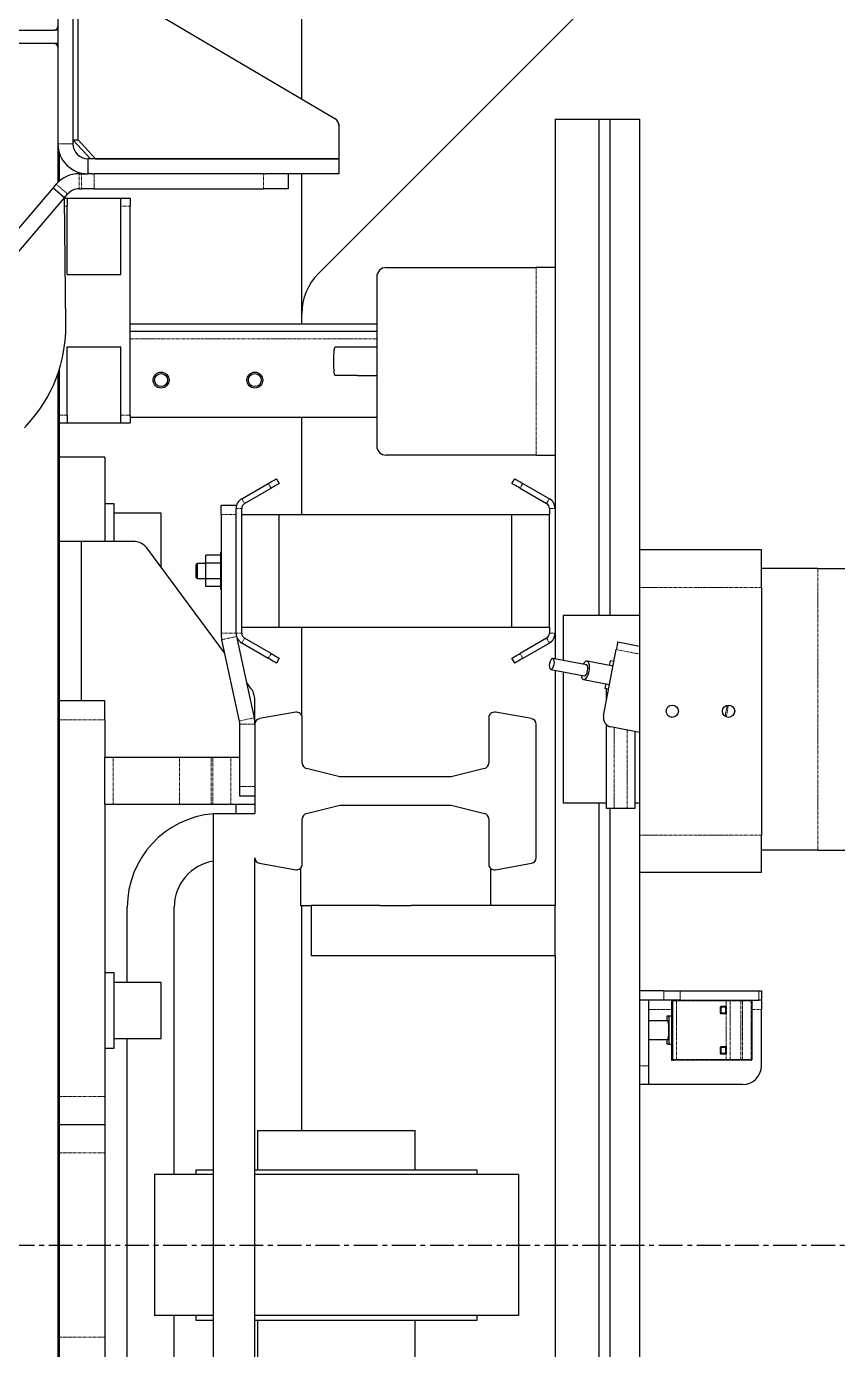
# Model space of a CAD drawing. Header units: millimetres. Extents: x -18594 to 273470, y -238787 to 48452.
# Drawn here: x 34619 to 35052, y -234444 to -233738 of the extents above; entities that cross this region are included whole.
import ezdxf

# ---------------------------------------------------------------- set-up
doc = ezdxf.new("R2010")
doc.units = ezdxf.units.MM
doc.linetypes.add('Xref AGV layout$0$CENTERX2', pattern=[20.32, 12.7, -2.54, 2.54, -2.54])
doc.linetypes.add('Xref AGV layout$0$PHANTOM', pattern=[2.5, 1.25, -0.25, 0.25, -0.25, 0.25, -0.25])
doc.layers.add('AM_BOR', color=4, linetype='Continuous', lineweight=25)

# ---------------------------------------------------------------- blocks, each defined once
blk = doc.blocks.new('Xref AGV layout$0$A$C343F789C')
at = {"color": 7, "linetype": 'Continuous', "lineweight": 25}
for p, q in [((3101.52, 679.52), (3101.52, 1612.24)), ((3102.2, 681.58), (3102.2, 1610.19)), ((2807.93, 913.3), (2807.93, 1381.38)), ((2813.76, 910.38), (2813.76, 1381.38)), ((3019.17, 1375.88), (3019.17, 915.88)), ((2792.17, 947.38), (2792.17, 1356.38)), ((2997.17, 1352.29), (2997.17, 939.48)), ((3040.17, 1325.88), (3040.17, 1183.38)), ((2837.17, 991.48), (2837.17, 1300.28)), ((3065.17, 1255.88), (3065.17, 1035.88)), ((2911.67, 1206.88), (2911.67, 1185.88)), ((2995.67, 1185.88), (2995.67, 1206.88)), ((3077.17, 1195.01), (3077.17, 1210.01)), ((3077.17, 1096.76), (3077.17, 1195.01)), ((2878.67, 1185.88), (2878.67, 1183.38)), ((2997.17, 1185.88), (2878.67, 1185.88)), ((3028.67, 1185.88), (3019.17, 1185.88)), ((3028.67, 1183.38), (3028.67, 1185.88)), ((2856.67, 1108.38), (2856.67, 1183.38)), ((2856.67, 1183.38), (2997.17, 1183.38)), ((3019.17, 1183.38), (3050.67, 1183.38)), ((3050.67, 1108.38), (3050.67, 1183.38)), ((2856.67, 1108.38), (2997.17, 1108.38)), ((2878.67, 1108.38), (2878.67, 1105.88)), ((3019.17, 1108.38), (3050.67, 1108.38)), ((3028.67, 1105.88), (3028.67, 1108.38)), ((3040.17, 1108.38), (3040.17, 965.88)), ((2997.17, 1105.88), (2878.67, 1105.88)), ((2911.67, 1105.88), (2911.67, 1084.88)), ((2995.67, 1084.88), (2995.67, 1105.88)), ((3028.67, 1105.88), (3019.17, 1105.88)), ((3077.17, 1081.76), (3077.17, 1096.76)), ((2995.67, 1084.88), (2911.67, 1084.88)), ((2972.17, 1084.88), (2972.17, 964.88)), ((3077.17, 1081.76), (3101.52, 1081.76)), ((3077.17, 1066.76), (3077.17, 1081.76)), ((3077.17, 910.88), (3077.17, 1066.76)), ((2737.17, 1060.38), (2787.17, 1060.38)), ((2787.17, 1060.38), (2792.17, 1060.38)), ((2787.17, 1060.38), (2787.17, 1050.38)), ((2727.17, 1050.38), (2727.17, 1020.38)), ((2732.36, 1015.68), (2732.36, 1047.08)), ((2732.66, 1047.38), (2737.34, 1047.38)), ((2737.34, 1047.38), (2738.47, 1047.38)), ((2738.47, 1047.38), (2743.67, 1047.38)), ((2743.67, 1047.38), (2745.89, 1047.38)), ((2745.89, 1047.38), (2772.36, 1047.38)), ((2746.35, 1043.89), (2748.36, 1043.89)), ((2748.36, 1043.89), (2748.48, 1043.91)), ((2772.36, 1047.38), (2774.06, 1047.38)), ((2774.06, 1047.38), (2774.42, 1047.38)), ((2774.36, 1047.08), (2774.36, 1015.68)), ((2774.42, 1047.38), (2774.79, 1047.38)), ((2775.09, 1015.68), (2775.09, 1047.08)), ((2787.17, 1050.38), (2787.17, 1015.38)), ((2746.05, 1043.61), (2746.05, 1040.66)), ((2748.36, 1040.37), (2746.35, 1040.37)), ((2748.48, 1040.36), (2748.36, 1040.37)), ((2748.66, 1043.59), (2748.66, 1040.67)), ((2774.66, 1040.58), (2774.36, 1040.88)), ((2774.66, 1040.58), (2774.66, 1036.18)), ((2776.48, 1038.88), (2775.09, 1038.88)), ((2776.48, 1023.88), (2776.48, 1038.88)), ((2776.48, 1038.88), (2777.52, 1038.88)), ((2777.52, 1036.38), (2777.52, 1038.88)), ((3077.17, 1040.88), (3072.17, 1040.88)), ((3072.17, 1040.88), (3072.17, 1020.88)), ((3483.67, 1039.46), (3098.64, 587.68)), ((2774.36, 1035.88), (2774.66, 1036.18)), ((2787.17, 1036.38), (2777, 1036.38)), ((3072.17, 1035.88), (3047.17, 1035.88)), ((3047.17, 1035.88), (3047.17, 1020.88)), ((3489.76, 1034.27), (3104.73, 582.49)), ((2774.66, 1026.58), (2774.36, 1026.88)), ((2774.66, 1026.58), (2774.66, 1022.18)), ((2775.09, 1023.88), (2776.48, 1023.88)), ((2776.48, 1023.88), (2777.52, 1023.88)), ((2777, 1026.38), (2787.17, 1026.38)), ((2777.52, 1023.88), (2777.52, 1026.38)), ((2727.17, 1015.38), (2727.17, 1020.38)), ((2746.05, 1022.11), (2746.05, 1019.16)), ((2746.35, 1022.39), (2748.36, 1022.39)), ((2748.36, 1018.87), (2746.35, 1018.87)), ((2748.36, 1022.39), (2748.48, 1022.41)), ((2748.48, 1018.86), (2748.36, 1018.87)), ((2748.66, 1022.09), (2748.66, 1019.17)), ((2774.36, 1021.88), (2774.66, 1022.18)), ((3047.17, 1020.88), (3047.17, 1005.88)), ((3072.17, 1020.88), (3072.17, 1000.88)), ((2727.17, 1010.38), (2727.17, 1015.38)), ((2727.17, 1015.38), (2728.51, 1015.38)), ((2728.51, 1010.38), (2727.17, 1010.38)), ((2770.47, 1015.38), (2728.51, 1015.38)), ((2770.47, 1010.38), (2728.51, 1010.38)), ((2770.47, 1015.38), (2779.13, 1015.38)), ((2779.13, 1010.38), (2770.47, 1010.38)), ((2779.13, 1015.38), (2792.17, 1015.38)), ((2779.13, 1010.38), (2792.17, 1010.38)), ((2787.17, 1015.38), (2792.17, 1015.38)), ((3047.17, 1005.88), (3072.17, 1005.88)), ((3065.17, 1005.88), (3065.17, 965.88)), ((3072.17, 1000.88), (3077.17, 1000.88)), ((2837.17, 991.48), (2837.17, 964.88)), ((2967.17, 991.48), (2837.17, 991.48)), ((2967.17, 964.88), (2967.17, 991.48)), ((2837.17, 964.88), (2913.77, 964.88)), ((2837.17, 839.53), (2837.17, 964.88)), ((2871.47, 964.88), (2871.47, 945.12)), ((2930.56, 964.88), (2913.77, 964.88)), ((2930.56, 964.88), (2967.17, 964.88)), ((2972.87, 964.88), (2967.17, 964.88)), ((2972.87, 945.12), (2972.87, 964.88)), ((2727.17, 947.38), (2792.17, 947.38)), ((2727.17, 947.38), (2727.17, 927.38)), ((2792.17, 927.38), (2792.17, 947.38)), ((2868.95, 945.84), (2849.65, 942.43)), ((2994.69, 942.43), (2975.39, 945.84)), ((2847.17, 939.48), (2847.17, 868.29)), ((2872.47, 918.75), (2872.47, 942.88)), ((2971.87, 942.88), (2971.87, 918.75)), ((2697.17, 935.38), (357.17, 935.38)), ((2697.17, 935.38), (2727.17, 935.38)), ((2727.17, 795.38), (2727.17, 927.38)), ((2792.17, 795.38), (2792.17, 927.38)), ((2792.17, 910.38), (2794.67, 910.38)), ((2794.67, 872.14), (2794.67, 913.3)), ((2794.67, 913.3), (2798.67, 913.3)), ((2798.67, 913.3), (2805.67, 913.3)), ((2805.67, 913.3), (2809.67, 913.3)), ((2809.67, 913.3), (2809.67, 868.59)), ((2809.67, 910.38), (2832.78, 910.38)), ((2832.78, 840.37), (2832.78, 910.38)), ((2892.47, 911.38), (2874.74, 915.84)), ((2951.87, 911.38), (2892.47, 911.38)), ((2969.6, 915.84), (2951.87, 911.38)), ((3019.17, 915.88), (2997.17, 915.88)), ((2997.17, 868.29), (2997.17, 915.88)), ((3010.05, 910.88), (2997.17, 910.88)), ((3007.17, 915.88), (3007.17, 910.88)), ((3019.59, 910.88), (3010.05, 910.88)), ((3020.44, 910.88), (3019.59, 910.88)), ((3037.3, 910.88), (3020.44, 910.88)), ((3072.72, 910.88), (3037.3, 910.88)), ((3077.17, 910.88), (3072.72, 910.88)), ((3077.17, 910.88), (3077.17, 885.88)), ((2997.17, 906.56), (3005.17, 906.56)), ((3005.17, 906.56), (3005.17, 901.56)), ((2874.74, 891.93), (2892.47, 896.38)), ((2892.47, 896.38), (2951.87, 896.38)), ((2951.87, 896.38), (2969.6, 891.93)), ((3005.17, 901.56), (3005.17, 868.29)), ((2872.47, 864.88), (2872.47, 889.02)), ((2971.87, 889.02), (2971.87, 864.88)), ((3010.05, 885.88), (3005.17, 885.88)), ((3019.59, 885.88), (3010.05, 885.88)), ((3020.44, 885.88), (3019.59, 885.88)), ((3037.3, 885.88), (3020.44, 885.88)), ((3072.72, 885.88), (3037.3, 885.88)), ((3077.17, 885.88), (3072.72, 885.88)), ((3077.17, 865.88), (3077.17, 885.88)), ((2792.17, 872.62), (2807.36, 869.7)), ((2997.17, 868.29), (2997.17, 855.33)), ((2741.5, 862.11), (2741.46, 861.88)), ((2811.33, 863.84), (2804.54, 828.49)), ((2849.65, 865.33), (2868.95, 861.93)), ((2972.17, 863.57), (2972.17, 816.56)), ((2975.39, 861.93), (2994.69, 865.33)), ((3006.98, 821.54), (2997.54, 864.88)), ((3005.35, 866.58), (3014.8, 823.25)), ((3077.17, 865.88), (3077.17, 855.88)), ((2809.67, 855.19), (2809.67, 849.4)), ((3077.17, 855.88), (3101.52, 855.88)), ((3089.67, 770.88), (3089.67, 855.88)), ((2821.98, 844.49), (2808.12, 847.15)), ((2808.59, 849.6), (2810.65, 849.21)), ((2810.17, 846.75), (2810.65, 849.21)), ((2999.13, 849.39), (3001.66, 845.96)), ((2839.43, 839.09), (2821.6, 842.52)), ((2805.76, 834.87), (2807.82, 834.48)), ((2806.23, 837.33), (2820.09, 834.67)), ((2807.82, 834.48), (2808.29, 836.93)), ((2820.47, 836.63), (2838.3, 833.2)), ((2832.78, 810.38), (2832.78, 834.26)), ((2837.17, 819.83), (2837.17, 833.42)), ((2840.17, 825.03), (2854.34, 833.21)), ((2858.67, 835.71), (2860.17, 833.11)), ((2984.17, 833.11), (2985.67, 835.71)), ((2990, 833.21), (3004.17, 825.03)), ((2792.17, 826.79), (2803.78, 824.56)), ((2841.67, 822.43), (2855.84, 830.61)), ((2988.5, 830.61), (3002.67, 822.43)), ((3013.28, 830.23), (3054.13, 774.94)), ((2837.17, 753.29), (2837.17, 819.83)), ((2840.17, 816.56), (2840.17, 819.83)), ((3004.17, 819.83), (3004.17, 753.29)), ((3007.17, 819.83), (3007.17, 753.29)), ((3015.17, 756.56), (3015.17, 819.84)), ((2860.17, 816.56), (2840.17, 816.56)), ((2840.17, 816.56), (2840.17, 756.56)), ((2860.17, 816.56), (2860.17, 756.56)), ((2984.17, 816.56), (2860.17, 816.56)), ((2984.17, 816.56), (2984.17, 756.56)), ((3004.17, 816.56), (2984.17, 816.56)), ((3004.17, 816.56), (3004.17, 756.56)), ((2792.17, 810.38), (2832.78, 810.38)), ((2807.93, 545.88), (2807.93, 810.38)), ((2813.76, 545.88), (2813.76, 810.38)), ((2727.17, 795.38), (2727.17, 775.38)), ((2792.17, 775.38), (2792.17, 795.38)), ((3015.37, 796.56), (3015.17, 796.56)), ((3015.37, 796.56), (3015.37, 786.56)), ((3015.37, 794.88), (3023.37, 794.88)), ((3015.37, 790.72), (3023.37, 790.72)), ((3023.37, 794.88), (3023.37, 790.72)), ((3023.37, 790.72), (3023.37, 782.4)), ((3027.82, 790.56), (3023.37, 790.56)), ((3028.37, 790.01), (3027.82, 790.56)), ((3027.82, 790.56), (3027.82, 786.56)), ((3028.37, 790.01), (3028.37, 786.56)), ((2697.17, 785.38), (357.17, 785.38)), ((2697.17, 785.38), (2727.17, 785.38)), ((3015.37, 786.56), (3015.37, 776.56)), ((3027.82, 786.56), (3027.82, 782.56)), ((3027.82, 782.56), (3028.37, 783.11)), ((3028.37, 786.56), (3028.37, 783.11)), ((3047.17, 784.36), (3047.17, 770.88)), ((3015.17, 776.56), (3015.37, 776.56)), ((3015.37, 782.4), (3023.37, 782.4)), ((3015.37, 778.25), (3023.37, 778.25)), ((3023.37, 782.56), (3027.82, 782.56)), ((3023.37, 782.4), (3023.37, 778.25)), ((2727.17, 775.38), (2792.17, 775.38)), ((2792.17, 545.88), (2792.17, 775.38)), ((3047.17, 770.88), (3047.17, 755.88)), ((3062.17, 770.88), (3089.67, 770.88)), ((3072.17, 770.88), (3072.17, 750.88)), ((3077.17, 725.88), (3077.17, 770.88)), ((3089.67, 770.88), (3101.52, 770.88)), ((2860.17, 756.56), (2840.17, 756.56)), ((2840.17, 753.29), (2840.17, 756.56)), ((2984.17, 756.56), (2860.17, 756.56)), ((2972.17, 756.56), (2972.17, 704.88)), ((3004.17, 756.56), (2984.17, 756.56)), ((3015.17, 756.56), (3015.17, 751.56)), ((3047.17, 755.88), (3072.17, 755.88)), ((2837.17, 545.88), (2837.17, 753.29)), ((2854.34, 739.92), (2840.17, 748.1)), ((2855.84, 742.51), (2841.67, 750.7)), ((3002.67, 750.7), (2988.5, 742.51)), ((3004.17, 748.1), (2990, 739.92)), ((3007.17, 751.56), (3007.17, 753.29)), ((3015.17, 751.56), (3007.17, 751.56)), ((3072.17, 750.88), (3077.17, 750.88)), ((2860.17, 740.01), (2858.67, 737.42)), ((2985.67, 737.42), (2984.17, 740.01)), ((2847.17, 724.88), (2837.17, 724.88)), ((2847.17, 724.88), (2927.17, 724.88)), ((2932.17, 629.88), (2932.17, 719.88)), ((3077.17, 725.88), (3101.52, 725.88)), ((3063.67, 707.88), (3068.67, 707.88)), ((3063.67, 703.58), (3063.67, 707.88)), ((3068.67, 707.88), (3068.67, 703.58)), ((3068.67, 707.88), (3097.17, 707.88)), ((3097.17, 707.88), (3101.52, 707.88)), ((3097.17, 703.58), (3097.17, 707.88)), ((3117.33, 707.38), (3116.26, 706.12)), ((3119.97, 710.32), (3117.33, 707.38)), ((2932.17, 704.88), (3063.67, 704.88)), ((3063.67, 703.58), (3063.67, 592.18)), ((3068.67, 703.58), (3068.67, 667.09)), ((3097.17, 703.58), (3097.17, 667.09)), ((2942.47, 682.38), (2932.17, 682.38)), ((2942.47, 682.38), (2954.42, 682.38)), ((2932.17, 667.38), (2942.47, 667.38)), ((2942.47, 667.38), (2954.42, 667.38)), ((3097.17, 667.09), (3068.67, 667.09)), ((3063.67, 658.88), (2932.17, 658.88)), ((3063.67, 654.88), (2932.17, 654.88)), ((2972.17, 654.88), (2972.17, 574.88)), ((3097.88, 655.02), (3098.64, 587.68)), ((2823.63, 488.42), (2963.38, 628.17)), ((3097.17, 628.67), (3068.67, 628.67)), ((3068.67, 628.67), (3068.67, 592.18)), ((3097.17, 628.67), (3097.17, 592.18)), ((2837.17, 624.88), (2847.17, 624.88)), ((2927.17, 624.88), (2847.17, 624.88)), ((3063.67, 587.88), (3063.67, 592.18)), ((3068.67, 587.88), (3063.67, 587.88)), ((3068.67, 592.18), (3068.67, 587.88)), ((3097.17, 587.88), (3068.67, 587.88)), ((3098.64, 587.68), (3096.95, 585.69)), ((3097.17, 587.88), (3097.17, 592.18)), ((3098.64, 587.88), (3097.17, 587.88)), ((3098.64, 587.68), (3104.73, 582.49)), ((2979.4, 574.88), (2979.4, 582.88)), ((2979.4, 582.88), (2992.56, 582.88)), ((3082.79, 582.88), (2992.56, 582.88)), ((3082.79, 582.88), (3089.64, 582.88)), ((3090.86, 582.88), (3089.64, 582.88)), ((3101.52, 563.4), (3101.52, 578.95)), ((3102.2, 507.38), (3102.2, 579.6)), ((3104.73, 582.49), (3103.04, 580.5)), ((2952.17, 574.88), (2952.17, 566.88)), ((2952.17, 574.88), (2991.72, 574.88)), ((2992.56, 574.88), (2991.72, 574.88)), ((2992.56, 574.88), (3082.79, 574.88)), ((3083.65, 574.88), (3082.79, 574.88)), ((3083.65, 574.88), (3086.17, 574.88)), ((3089.64, 574.88), (3086.17, 574.88)), ((3086.17, 566.88), (3086.17, 574.88)), ((3090.86, 574.88), (3089.64, 574.88)), ((2952.17, 566.88), (3086.17, 566.88)), ((2952.17, 566.88), (2952.17, 549.83)), ((3082.04, 566.88), (2952.17, 566.88)), ((3091.43, 556.88), (3082.04, 566.88)), ((3084.77, 566.88), (3094.17, 556.88)), ((3094.17, 474.88), (3094.17, 558.88)), ((3102.17, 474.88), (3102.17, 558.88)), ((3094.17, 556.88), (3091.43, 556.88)), ((3091.43, 556.88), (3091.43, 474.88)), ((2807.93, 545.88), (2792.17, 545.88)), ((2813.76, 545.88), (2807.93, 545.88)), ((2837.17, 545.88), (2813.76, 545.88)), ((3073.11, 475.51), (2954.59, 545.45)), ((2972.17, 535.08), (2972.17, 474.88)), ((3102.19, 497.92), (3102.19, 505.88)), ((3104.17, 505.38), (3103.49, 505.38)), ((3104.17, 505.38), (3451.83, 505.38)), ((3103.44, 498.38), (3104.14, 498.38)), ((3449.47, 498.38), (3104.14, 498.38))]:
    blk.add_line(p, q, dxfattribs=at)
at = {"color": 8, "linetype": 'Xref AGV layout$0$PHANTOM', "lineweight": 18}
for p, q in [((3077.17, 1195.01), (3101.52, 1195.01)), ((3077.17, 1096.76), (3101.52, 1096.76)), ((3077.17, 1066.76), (3101.52, 1066.76)), ((2732.55, 1047.08), (2732.36, 1047.08)), ((2732.55, 1047.08), (2732.55, 1015.68)), ((2737.23, 1047.08), (2732.55, 1047.08)), ((2738.22, 1047.08), (2737.23, 1047.08)), ((2737.23, 1015.68), (2737.23, 1047.08)), ((2738.22, 1047.08), (2738.22, 1015.68)), ((2743.88, 1047.08), (2738.22, 1047.08)), ((2743.88, 1015.68), (2743.88, 1047.08)), ((2745.89, 1047.08), (2743.88, 1047.08)), ((2745.89, 1047.38), (2745.89, 1047.08)), ((2745.89, 1047.08), (2745.89, 1043.99)), ((2772.36, 1047.08), (2745.89, 1047.08)), ((2746.35, 1044.21), (2748.48, 1044.21)), ((2746.35, 1043.91), (2746.35, 1044.21)), ((2748.48, 1043.91), (2746.35, 1043.91)), ((2746.35, 1043.91), (2746.35, 1043.89)), ((2748.48, 1043.91), (2748.48, 1044.21)), ((2772.36, 1047.38), (2772.36, 1047.08)), ((2772.36, 1015.68), (2772.36, 1047.08)), ((2774.36, 1047.08), (2772.36, 1047.08)), ((2774.68, 1047.08), (2774.36, 1047.08)), ((2774.68, 1047.08), (2774.68, 1015.68)), ((2775.09, 1047.08), (2774.68, 1047.08)), ((2787.17, 1050.38), (2792.17, 1050.38)), ((2745.77, 1040.66), (2745.77, 1043.61)), ((2745.77, 1043.61), (2746.05, 1043.61)), ((2745.77, 1040.66), (2746.05, 1040.66)), ((2745.89, 1040.28), (2745.89, 1022.49)), ((2746.35, 1040.37), (2746.35, 1040.36)), ((2746.35, 1040.06), (2746.35, 1040.36)), ((2746.35, 1040.36), (2748.48, 1040.36)), ((2748.48, 1040.06), (2746.35, 1040.06)), ((2748.48, 1040.06), (2748.48, 1040.36)), ((2748.79, 1043.61), (2748.66, 1043.59)), ((2748.66, 1040.67), (2748.79, 1040.66)), ((2748.79, 1040.66), (2748.79, 1043.61)), ((2748.79, 1043.61), (2749.09, 1043.61)), ((2748.79, 1040.66), (2749.09, 1040.66)), ((2749.09, 1043.61), (2749.09, 1040.66)), ((2746.35, 1022.71), (2748.48, 1022.71)), ((2746.35, 1022.41), (2746.35, 1022.71)), ((2748.48, 1022.41), (2748.48, 1022.71)), ((2732.36, 1020.38), (2727.17, 1020.38)), ((2732.36, 1015.68), (2732.55, 1015.68)), ((2732.55, 1015.68), (2737.23, 1015.68)), ((2737.23, 1015.68), (2738.22, 1015.68)), ((2738.22, 1015.68), (2743.88, 1015.68)), ((2743.88, 1015.68), (2745.89, 1015.68)), ((2745.77, 1019.16), (2745.77, 1022.11)), ((2745.77, 1022.11), (2746.05, 1022.11)), ((2745.77, 1019.16), (2746.05, 1019.16)), ((2745.89, 1018.78), (2745.89, 1015.68)), ((2745.89, 1015.68), (2745.89, 1015.38)), ((2745.89, 1015.68), (2772.36, 1015.68)), ((2748.48, 1022.41), (2746.35, 1022.41)), ((2746.35, 1022.41), (2746.35, 1022.39)), ((2746.35, 1018.87), (2746.35, 1018.86)), ((2746.35, 1018.56), (2746.35, 1018.86)), ((2746.35, 1018.86), (2748.48, 1018.86)), ((2748.48, 1018.56), (2746.35, 1018.56)), ((2748.48, 1018.56), (2748.48, 1018.86)), ((2748.79, 1022.11), (2748.66, 1022.09)), ((2748.66, 1019.17), (2748.79, 1019.16)), ((2748.79, 1019.16), (2748.79, 1022.11)), ((2748.79, 1022.11), (2749.09, 1022.11)), ((2748.79, 1019.16), (2749.09, 1019.16)), ((2749.09, 1022.11), (2749.09, 1019.16)), ((2772.36, 1015.68), (2774.36, 1015.68)), ((2772.36, 1015.68), (2772.36, 1015.38)), ((2774.36, 1015.68), (2774.68, 1015.68)), ((2774.68, 1015.68), (2775.09, 1015.68)), ((2787.17, 1020.38), (2775.09, 1020.38)), ((2728.51, 1015.38), (2728.51, 1010.38)), ((2770.47, 1010.38), (2770.47, 1015.38)), ((2779.13, 1015.38), (2779.13, 1010.38)), ((2697.17, 785.38), (2697.17, 935.38)), ((2727.17, 927.38), (2792.17, 927.38)), ((2798.67, 913.3), (2798.67, 871.37)), ((2805.67, 870.02), (2805.67, 913.3)), ((3010.05, 910.88), (3010.05, 885.88)), ((3019.59, 910.88), (3019.59, 885.88)), ((3020.44, 910.88), (3020.44, 885.88)), ((3037.3, 910.88), (3037.3, 885.88)), ((3072.72, 910.88), (3072.72, 885.88)), ((3005.17, 901.56), (2997.17, 901.56)), ((3005.17, 868.29), (2997.17, 868.29)), ((2741.74, 862.8), (2741.43, 861.15)), ((2744.74, 858.13), (2745.94, 864.37)), ((2746.56, 864.03), (2745.44, 858.23)), ((2776.38, 864.15), (2774.11, 864.58)), ((2997.54, 864.88), (3005.35, 866.58)), ((3077.17, 865.88), (3101.52, 865.88)), ((2855.84, 830.61), (2854.34, 833.21)), ((2990, 833.21), (2988.5, 830.61)), ((2792.17, 830.87), (2804.54, 828.49)), ((2840.17, 819.83), (2837.17, 819.83)), ((2841.67, 822.43), (2840.17, 825.03)), ((3002.67, 822.43), (3004.17, 825.03)), ((3004.17, 819.83), (3007.17, 819.83)), ((3006.98, 821.54), (3014.8, 823.25)), ((3007.17, 819.84), (3015.17, 819.84)), ((2727.17, 795.38), (2792.17, 795.38)), ((3007.17, 756.56), (3015.17, 756.56)), ((2840.17, 753.29), (2837.17, 753.29)), ((2841.67, 750.7), (2840.17, 748.1)), ((3002.67, 750.7), (3004.17, 748.1)), ((3004.17, 753.29), (3007.17, 753.29)), ((2854.34, 739.92), (2855.84, 742.51)), ((2988.5, 742.51), (2990, 739.92)), ((2847.17, 624.88), (2847.17, 724.88)), ((3068.67, 703.58), (3063.67, 703.58)), ((3101.52, 703.58), (3097.17, 703.58)), ((3063.67, 662.88), (2932.17, 662.88)), ((3063.67, 592.18), (3068.67, 592.18)), ((3096.95, 585.69), (3103.04, 580.5)), ((3097.17, 592.18), (3098.59, 592.18)), ((2992.56, 582.88), (2992.56, 574.88)), ((3082.79, 574.88), (3082.79, 582.88)), ((3089.64, 582.88), (3089.64, 574.88)), ((3090.86, 582.88), (3090.86, 574.88)), ((3094.17, 558.88), (3102.17, 558.88)), ((3102.17, 507.38), (3102.2, 507.38))]:
    blk.add_line(p, q, dxfattribs=at)
at = {"color": 5, "linetype": 'Xref AGV layout$0$CENTERX2'}
blk.add_line((3879.17, 1145.93), (0, 1145.93), dxfattribs=at)
at = {"color": 8, "linetype": 'Xref AGV layout$0$PHANTOM', "lineweight": 18, "flags": 128}
for points in [[(2732.66, 1047.38), (2732.64, 1047.38), (2732.62, 1047.36), (2732.6, 1047.33), (2732.58, 1047.29), (2732.57, 1047.25), (2732.56, 1047.2), (2732.56, 1047.14), (2732.55, 1047.08)], [(2737.34, 1047.38), (2737.32, 1047.38), (2737.3, 1047.36), (2737.28, 1047.33), (2737.26, 1047.29), (2737.25, 1047.25), (2737.24, 1047.2), (2737.24, 1047.14), (2737.23, 1047.08)], [(2746.12, 1043.8), (2746.12, 1043.8), (2746.1, 1043.81), (2746.08, 1043.83), (2746.05, 1043.85), (2746.02, 1043.88), (2745.98, 1043.91), (2745.94, 1043.95), (2745.89, 1043.99)], [(2745.89, 1040.28), (2745.94, 1040.32), (2745.98, 1040.35), (2746.02, 1040.38), (2746.05, 1040.41), (2746.08, 1040.44), (2746.1, 1040.45), (2746.12, 1040.46), (2746.12, 1040.47)], [(2732.55, 1015.68), (2732.56, 1015.62), (2732.56, 1015.57), (2732.57, 1015.52), (2732.58, 1015.47), (2732.6, 1015.43), (2732.62, 1015.41), (2732.64, 1015.39), (2732.66, 1015.38)], [(2737.23, 1015.68), (2737.24, 1015.62), (2737.24, 1015.57), (2737.25, 1015.52), (2737.26, 1015.47), (2737.28, 1015.43), (2737.3, 1015.41), (2737.32, 1015.39), (2737.34, 1015.38)], [(2746.12, 1022.3), (2746.12, 1022.3), (2746.1, 1022.31), (2746.08, 1022.33), (2746.05, 1022.35), (2746.02, 1022.38), (2745.98, 1022.41), (2745.94, 1022.45), (2745.89, 1022.49)], [(2745.89, 1018.78), (2745.94, 1018.82), (2745.98, 1018.85), (2746.02, 1018.88), (2746.05, 1018.91), (2746.08, 1018.94), (2746.1, 1018.95), (2746.12, 1018.96), (2746.12, 1018.97)]]:
    blk.add_lwpolyline(points, dxfattribs=at)
at = {"color": 7, "linetype": 'Continuous', "lineweight": 25, "flags": 128}
for points in [[(2823.24, 842.21), (2823.13, 842.89), (2822.82, 843.75), (2822.37, 844.3), (2821.83, 844.5), (2821.23, 844.33), (2820.62, 843.81), (2820.03, 842.98), (2819.52, 841.89), (2819.12, 840.64), (2818.87, 839.3), (2818.77, 837.98), (2818.84, 836.78), (2819.08, 835.79), (2819.45, 835.08), (2819.95, 834.7), (2820.53, 834.69), (2821.14, 835.03), (2821.75, 835.72), (2822.11, 836.31)], [(2821.6, 842.52), (2821.38, 842.52), (2820.91, 842.25), (2820.45, 841.65), (2820.07, 840.81), (2819.8, 839.81), (2819.68, 838.79), (2819.72, 837.86), (2819.93, 837.14), (2820.26, 836.72), (2820.47, 836.63)], [(2840.1, 835.91), (2840.22, 836.93), (2840.18, 837.86), (2839.98, 838.58), (2839.64, 839.01), (2839.21, 839.09), (2838.74, 838.82), (2838.29, 838.22), (2837.9, 837.38), (2837.63, 836.38), (2837.52, 835.36), (2837.56, 834.43), (2837.76, 833.71), (2838.1, 833.29), (2838.52, 833.2), (2838.99, 833.48), (2839.45, 834.07), (2839.83, 834.92), (2840.1, 835.91)], [(2854.34, 833.21), (2855.18, 833.69), (2856, 834.16), (2856.74, 834.6), (2857.4, 834.97), (2857.94, 835.29), (2858.34, 835.52), (2858.58, 835.66), (2858.67, 835.71)], [(2860.17, 833.11), (2860.08, 833.06), (2859.84, 832.92), (2859.44, 832.69), (2858.9, 832.38), (2858.24, 832), (2857.5, 831.57), (2856.68, 831.1), (2855.84, 830.61)], [(2988.5, 830.61), (2987.65, 831.1), (2986.84, 831.57), (2986.09, 832), (2985.44, 832.38), (2984.9, 832.69), (2984.5, 832.92), (2984.25, 833.06), (2984.17, 833.11)], [(2985.67, 835.71), (2985.75, 835.66), (2986, 835.52), (2986.4, 835.29), (2986.94, 834.97), (2987.59, 834.6), (2988.34, 834.16), (2989.15, 833.69), (2990, 833.21)], [(2803.78, 824.56), (2803.79, 824.64), (2803.84, 824.86), (2803.91, 825.22), (2804, 825.71), (2804.12, 826.31), (2804.25, 826.99), (2804.39, 827.72), (2804.54, 828.49)], [(2855.84, 742.51), (2856.68, 742.03), (2857.5, 741.56), (2858.24, 741.13), (2858.9, 740.75), (2859.44, 740.44), (2859.84, 740.2), (2860.08, 740.06), (2860.17, 740.01)], [(2984.17, 740.01), (2984.25, 740.06), (2984.5, 740.2), (2984.9, 740.44), (2985.44, 740.75), (2986.09, 741.13), (2986.84, 741.56), (2987.65, 742.03), (2988.5, 742.51)], [(2858.67, 737.42), (2858.58, 737.46), (2858.34, 737.61), (2857.94, 737.84), (2857.4, 738.15), (2856.74, 738.53), (2856, 738.96), (2855.18, 739.43), (2854.34, 739.92)], [(2990, 739.92), (2989.15, 739.43), (2988.34, 738.96), (2987.59, 738.53), (2986.94, 738.15), (2986.4, 737.84), (2986, 737.61), (2985.75, 737.46), (2985.67, 737.42)], [(2954.42, 682.38), (2954.57, 682.19), (2954.71, 681.64), (2954.83, 680.75), (2954.93, 679.56), (2955.01, 678.14), (2955.06, 676.55), (2955.08, 674.88), (2955.06, 673.21), (2955.01, 671.63), (2954.93, 670.21), (2954.83, 669.02), (2954.71, 668.13), (2954.57, 667.57), (2954.42, 667.38)]]:
    blk.add_lwpolyline(points, dxfattribs=at)
at = {"color": 7, "linetype": 'Continuous', "lineweight": 25}
for centre, radius in [((2744.67, 861.38), 3.25), ((2774.67, 861.38), 3.25), ((2997.17, 684.88), 4.25), ((2997.17, 684.88), 3.45), ((3047.17, 684.88), 4.25), ((3047.17, 684.88), 3.45)]:
    blk.add_circle(centre, radius, dxfattribs=at)
for centre, radius, start, end in [((2737.17, 1050.38), 10, 90, 180), ((2732.66, 1047.08), 0.3, 90, 180), ((2774.06, 1047.08), 0.3, 0, 90), ((2774.79, 1047.08), 0.3, 0, 90), ((2790.61, 1032.68), 14.11, 164.77294, 185.26514), ((2790.61, 1030.09), 14.11, 174.73479, 195.22715), ((2732.66, 1015.68), 0.3, 180, 270), ((2774.06, 1015.68), 0.3, 270, 0), ((2774.79, 1015.68), 0.3, 270, 0), ((3015.17, 965.88), 50, 274.58857, 0), ((3015.17, 965.88), 25, 279.2069, 0), ((2869.47, 942.88), 3, 0, 100), ((2974.87, 942.88), 3, 80, 180), ((2850.17, 939.48), 3, 100, 180), ((2994.17, 939.48), 3, 0, 80), ((2875.47, 918.75), 3, 180, 255.9), ((2968.87, 918.75), 3, 284.1, 0), ((2875.47, 889.02), 3, 104.1, 180), ((2968.87, 889.02), 3, 0, 75.9), ((2806.42, 864.79), 5, 349.11915, 79.11915), ((2850.17, 868.29), 3, 180, 260), ((2994.17, 868.29), 3, 280, 0), ((3013.17, 868.29), 16, 180, 192.30054), ((3013.17, 868.29), 8, 180, 192.30054), ((2869.47, 864.88), 3, 260, 0), ((2974.87, 864.88), 3, 180, 280), ((3007.17, 855.33), 10, 180, 216.45565), ((2843.17, 819.83), 6, 120, 180), ((2843.17, 819.83), 3, 120, 180), ((3001.17, 819.83), 3, 0, 60), ((3001.17, 819.83), 6, 0, 60), ((2999.17, 819.84), 8, 0, 12.30054), ((2999.17, 819.84), 16, 0, 12.30054), ((3062.17, 780.88), 10, 216.45565, 270), ((2843.17, 753.29), 6, 180, 240), ((2843.17, 753.29), 3, 180, 240), ((3001.17, 753.29), 3, 300, 0), ((3001.17, 753.29), 6, 300, 0), ((2927.17, 719.88), 5, 0, 90), ((3175.15, 656.06), 77.28, 136.7015, 180.77008), ((2942.17, 649.38), 30, 315, 0), ((2927.17, 629.88), 5, 270, 0), ((3090.86, 590.88), 8, 270, 319.56076), ((3090.86, 590.88), 16, 270, 319.56076), ((3086.17, 558.88), 16, 0, 90), ((3086.17, 558.88), 8, 0, 90), ((2957.22, 549.77), 5.06, 179.34724, 238.57284), ((2957.17, 549.74), 5, 180, 222.2693), ((3103.49, 507.34), 1.95, 228.32675, 269.93559), ((3104.19, 507.37), 1.99, 179.57638, 269.57094), ((3104.15, 496.4), 1.99, 90.44366, 180.4344), ((3103.45, 496.43), 1.95, 90.06577, 130.04522)]:
    blk.add_arc(centre, radius, start, end, dxfattribs=at)
at = {"color": 8, "linetype": 'Xref AGV layout$0$PHANTOM', "lineweight": 18}
for centre, radius, start, end in [((2738.5, 1047.11), 0.279, 95.56445, 184.64158), ((2743.61, 1047.12), 0.266, 351.09004, 76.69108), ((2774.4, 1047.1), 0.285, 356.8893, 86.52387), ((2738.5, 1015.66), 0.279, 175.35926, 264.43471), ((2743.61, 1015.64), 0.266, 283.30975, 8.90913), ((2774.4, 1015.67), 0.285, 273.47697, 3.10986)]:
    blk.add_arc(centre, radius, start, end, dxfattribs=at)
for centre, major_axis, ratio, start_param, end_param in [((2746.35, 1043.61), (0, 0.6), 0.999848, 0, 0.880946), ((2746.35, 1043.61), (0, 0.3), 0.999543, 0, 0.880946), ((2748.48, 1043.61), (-0.606, -0.06), 0.984662, 3.044425, 4.612191), ((2748.48, 1043.61), (0.312, 0.031), 0.955574, 6.186018, 7.753784), ((2746.35, 1040.66), (0, -0.6), 0.999848, 5.40224, 6.283185), ((2746.35, 1040.66), (0, 0.3), 0.999543, 2.260647, 3.141593), ((2748.48, 1040.66), (-0.606, 0.06), 0.984662, 1.670994, 3.23876), ((2748.48, 1040.66), (0.312, -0.031), 0.955574, 4.812587, 6.380353), ((2746.35, 1022.11), (0, 0.6), 0.999848, 0, 0.880946), ((2748.48, 1022.11), (-0.606, -0.06), 0.984662, 3.044425, 4.612191), ((2746.35, 1019.16), (0, -0.6), 0.999848, 5.40224, 6.283185), ((2746.35, 1022.11), (0, 0.3), 0.999543, 0, 0.880946), ((2746.35, 1019.16), (0, 0.3), 0.999543, 2.260647, 3.141593), ((2748.48, 1022.11), (0.312, 0.031), 0.955574, 6.186018, 7.753784), ((2748.48, 1019.16), (-0.606, 0.06), 0.984662, 1.670994, 3.23876), ((2748.48, 1019.16), (0.312, -0.031), 0.955574, 4.812587, 6.380353)]:
    blk.add_ellipse(centre, major_axis=major_axis, ratio=ratio, start_param=start_param, end_param=end_param, dxfattribs=at)
at = {"color": 7, "linetype": 'Continuous', "lineweight": 25}
for centre, major_axis, ratio, start_param, end_param in [((2746.35, 1043.59), (0, 0.3), 0.999848, 0, 1.570796), ((2748.36, 1043.59), (-0.303, -0.03), 0.984662, 3.044425, 4.612191), ((2746.35, 1040.67), (0, -0.3), 0.999848, 4.712389, 6.283185), ((2748.36, 1040.67), (-0.303, 0.03), 0.984662, 1.670994, 3.23876), ((2746.35, 1022.09), (0, 0.3), 0.999848, 0, 1.570796), ((2746.35, 1019.17), (0, -0.3), 0.999848, 4.712389, 6.283185), ((2748.36, 1022.09), (-0.303, -0.03), 0.984662, 3.044425, 4.612191), ((2748.36, 1019.17), (-0.303, 0.03), 0.984662, 1.670994, 3.23876)]:
    blk.add_ellipse(centre, major_axis=major_axis, ratio=ratio, start_param=start_param, end_param=end_param, dxfattribs=at)
at = {"color": 8, "linetype": 'Xref AGV layout$0$PHANTOM', "lineweight": 18}
for points, knots in [([(2745.77, 1043.61), (2745.77, 1043.67), (2745.78, 1043.81), (2745.86, 1043.93), (2745.89, 1043.99)], [0, 0, 0, 0, 0.493781, 1, 1, 1, 1]), ([(2746.12, 1043.8), (2746.1, 1043.77), (2746.06, 1043.71), (2746.06, 1043.64), (2746.05, 1043.61)], [0, 0, 0, 0, 0.510939, 1, 1, 1, 1]), ([(2745.89, 1040.28), (2745.86, 1040.33), (2745.78, 1040.45), (2745.77, 1040.59), (2745.77, 1040.66)], [0, 0, 0, 0, 0.484289, 1, 1, 1, 1]), ([(2746.05, 1040.66), (2746.06, 1040.62), (2746.06, 1040.55), (2746.1, 1040.5), (2746.12, 1040.47)], [0, 0, 0, 0, 0.510903, 1, 1, 1, 1]), ([(2745.77, 1022.11), (2745.77, 1022.17), (2745.78, 1022.31), (2745.86, 1022.43), (2745.89, 1022.49)], [0, 0, 0, 0, 0.4937897, 1, 1, 1, 1]), ([(2745.89, 1018.78), (2745.86, 1018.83), (2745.78, 1018.95), (2745.77, 1019.09), (2745.77, 1019.16)], [0, 0, 0, 0, 0.484264, 1, 1, 1, 1]), ([(2746.12, 1022.3), (2746.1, 1022.27), (2746.06, 1022.21), (2746.06, 1022.14), (2746.05, 1022.11)], [0, 0, 0, 0, 0.51092, 1, 1, 1, 1]), ([(2746.05, 1019.16), (2746.06, 1019.12), (2746.06, 1019.05), (2746.1, 1019), (2746.12, 1018.97)], [0, 0, 0, 0, 0.51092, 1, 1, 1, 1])]:
    blk.add_open_spline(points, degree=3, knots=knots, dxfattribs=at)
blk = doc.blocks.new('Xref AGV layout$0$Double AGV')
at = {"rotation": 180}
blk.add_blockref('Xref AGV layout$0$A$C343F789C', (37738.25, -233241.91), dxfattribs=at)
blk = doc.blocks.new('Xref AGV layout')
blk.add_blockref('Xref AGV layout$0$Double AGV', (0, 0))

msp = doc.modelspace()

# ---------------------------------------------------------------- block references
at = {"layer": 'AM_BOR'}
msp.add_blockref('Xref AGV layout', (0, 0), dxfattribs=at)

doc.saveas('drawing.dxf')
